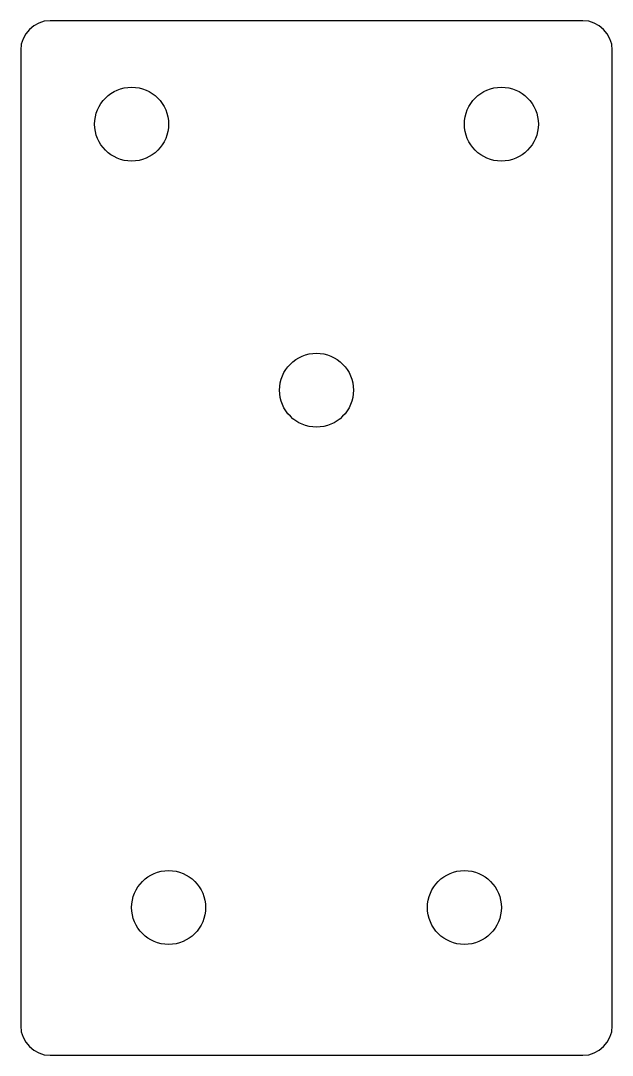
# Model space of a CAD drawing. Header units: millimetres. Extents: x -19.2 to 20.8, y -20.6 to 49.4.
import ezdxf

# ---------------------------------------------------------------- set-up
doc = ezdxf.new("R2010")
doc.units = ezdxf.units.MM

msp = doc.modelspace()

# ---------------------------------------------------------------- linework, layer by layer
for p, q in [((18.845, 49.358), (-17.155, 49.358)), ((-19.155, 47.358), (-19.155, -18.642)), ((20.845, -18.642), (20.845, 47.358)), ((-17.155, -20.642), (18.845, -20.642))]:
    msp.add_line(p, q)
for centre in [(-11.655, 42.358), (13.345, 42.358), (0.845, 24.358), (-9.155, -10.642), (10.845, -10.642)]:
    msp.add_circle(centre, 2.5)
for centre, start, end in [((-17.155, 47.358), 90, 180), ((18.845, 47.358), 0, 90), ((-17.155, -18.642), 180, 270), ((18.845, -18.642), 270, 360)]:
    msp.add_arc(centre, 2, start, end)

doc.saveas('drawing.dxf')
